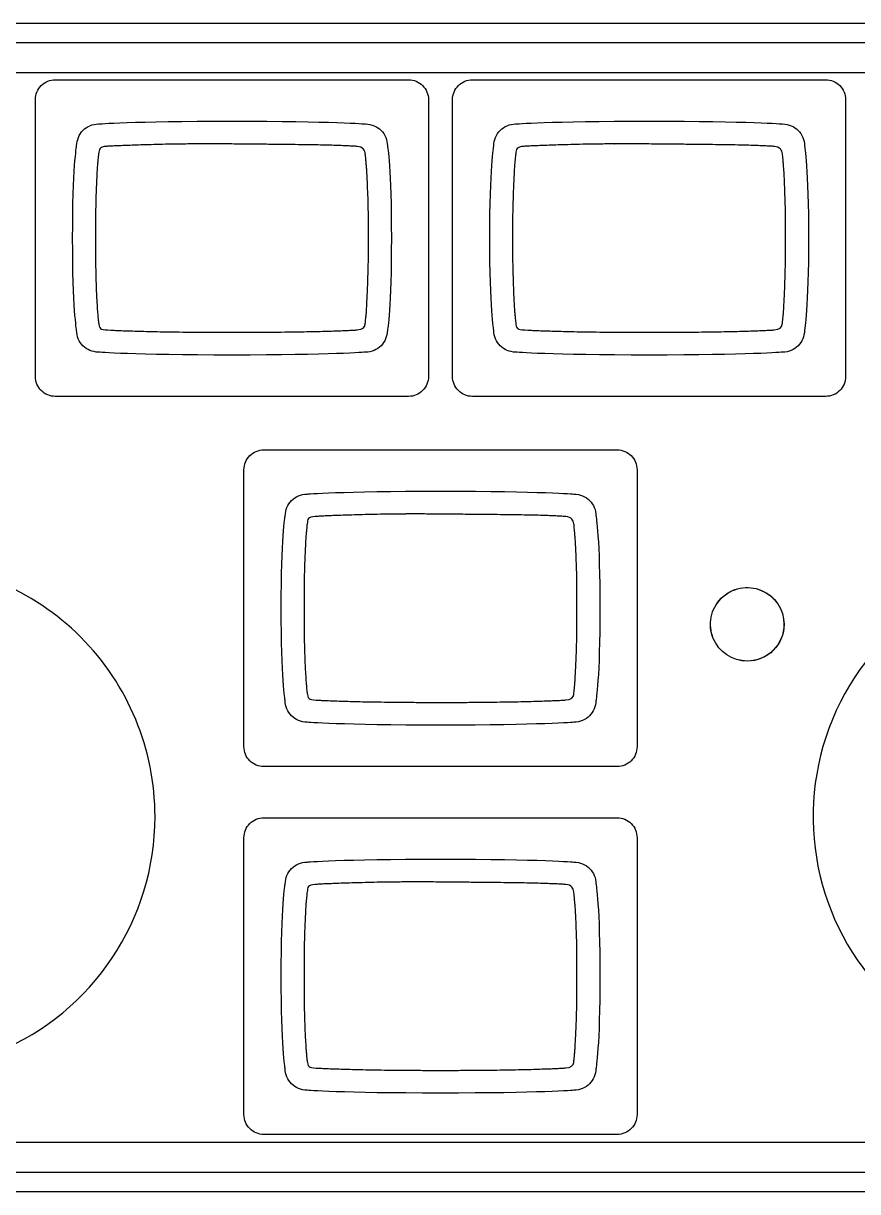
# Model space of a CAD drawing. Extents: x 6 to 420, y 6 to 141.
# Drawn here: x 92.5 to 188.8, y 6 to 141 of the extents above; entities that cross this region are included whole.
import ezdxf

# ---------------------------------------------------------------- set-up
doc = ezdxf.new("R2010")
doc.units = 0
for name, color, linetype in [('Button_labels_and_engraving_sheet_cutout', 7, 'CONTINUOUS'), ('Lower_panel_mounting_plate', 7, 'CONTINUOUS'), ('pcb', 7, 'CONTINUOUS'), ('Upper_panel_', 7, 'CONTINUOUS')]:
    doc.layers.add(name, color=color, linetype=linetype)

msp = doc.modelspace()

# ---------------------------------------------------------------- linework, layer by layer
at = {"layer": 'Button_labels_and_engraving_sheet_cutout', "color": 1}
for points in [[(112.54688, 127.024904), (112.563038, 127.021814)], [(160.735903, 127.024904), (160.752061, 127.021814)], [(101.048412, 124.784851), (101.048412, 124.779182)], [(132.042175, 125.218354), (132.042175, 125.224023)], [(132.121545, 124.233002), (132.121545, 124.227332)], [(149.237435, 124.784851), (149.237435, 124.779182)], [(180.231198, 125.218354), (180.231198, 125.224023)], [(180.310568, 124.233002), (180.310568, 124.227332)], [(132.16123, 123.590642), (132.16123, 123.596311)], [(180.350253, 123.590642), (180.350253, 123.596311)], [(100.861326, 121.114066), (100.861326, 121.108397)], [(149.050349, 121.114066), (149.050349, 121.108397)], [(100.895341, 110.207161), (100.895341, 110.201492)], [(149.084364, 110.207161), (149.084364, 110.201492)], [(132.127214, 108.033014), (132.127214, 108.038684)], [(132.16123, 108.669847), (132.16123, 108.675516)], [(180.316237, 108.033014), (180.316237, 108.038684)], [(180.350253, 108.669847), (180.350253, 108.675516)], [(101.088098, 107.034651), (101.088098, 107.028982)], [(132.093198, 107.490321), (132.093198, 107.49599)], [(149.27712, 107.034651), (149.27712, 107.028982)], [(180.282221, 107.490321), (180.282221, 107.49599)], [(136.641675, 84.257373), (136.657833, 84.254283)], [(156.13697, 82.450823), (156.13697, 82.456492)], [(125.143207, 82.01732), (125.143207, 82.011651)], [(156.21634, 81.465471), (156.21634, 81.459801)], [(156.256025, 80.823111), (156.256025, 80.82878)], [(124.956121, 78.346535), (124.956121, 78.340866)], [(124.990136, 67.43963), (124.990136, 67.433961)], [(156.222009, 65.265483), (156.222009, 65.271153)], [(156.256025, 65.902316), (156.256025, 65.907985)], [(125.182892, 64.26712), (125.182892, 64.261451)], [(156.187993, 64.72279), (156.187993, 64.728459)], [(136.641392, 41.738043), (136.657549, 41.734954)], [(125.142924, 39.497991), (125.142924, 39.492322)], [(156.136686, 39.931494), (156.136686, 39.937163)], [(156.216056, 38.946142), (156.216056, 38.940472)], [(156.255741, 38.303782), (156.255741, 38.309451)], [(124.955837, 35.827206), (124.955837, 35.821537)], [(124.989853, 24.920301), (124.989853, 24.914632)], [(156.255741, 23.382986), (156.255741, 23.388656)], [(125.182609, 21.747791), (125.182609, 21.742122)], [(156.18771, 22.203461), (156.18771, 22.20913)], [(156.221726, 22.746154), (156.221726, 22.751824)]]:
    msp.add_lwpolyline(points, dxfattribs=at)
for points in [[(130.578646, 105.503856)], [(178.767669, 105.503856)], [(154.673441, 62.736325)], [(154.673157, 20.216996)]]:
    msp.add_lwpolyline(points, close=True, dxfattribs=at)
for points in [[(106.622465, 126.915798), (106.232417, 126.904459), (105.869866, 126.893121), (105.531976, 126.882633)], [(107.868293, 126.948963), (107.427505, 126.937625), (107.009962, 126.926286), (106.622465, 126.915798)], [(109.263507, 126.982129), (108.772262, 126.973625), (108.310215, 126.959452), (107.868293, 126.948963)], [(110.824831, 127.004806), (110.273776, 126.999137), (109.754752, 126.990633), (109.263507, 126.982129)], [(112.563038, 127.021814), (111.956706, 127.018979), (111.37532, 127.010475), (110.824831, 127.004806)], [(114.456866, 127.024904), (113.787606, 127.026548), (113.152928, 127.027738), (112.54688, 127.024904)], [(116.555357, 127.013565), (115.825718, 127.022069), (115.12641, 127.022069), (114.456866, 127.024904)], [(118.659233, 126.990888), (117.988555, 126.996557), (117.286696, 127.005061), (116.555357, 127.013565)], [(120.574605, 126.97388), (119.966856, 126.979549), (119.329627, 126.985219), (118.659233, 126.990888)], [(122.313094, 126.956872), (121.763173, 126.962541), (121.18377, 126.968211), (120.574605, 126.97388)], [(123.885474, 126.939864), (123.391395, 126.945533), (122.863583, 126.951203), (122.313094, 126.956872)], [(125.280688, 126.917187), (124.836498, 126.922856), (124.376151, 126.934195), (123.885474, 126.939864)], [(126.526516, 126.900179), (126.141287, 126.908683), (125.723743, 126.911518), (125.280688, 126.917187)], [(154.811488, 126.915798), (154.42144, 126.904459), (154.058889, 126.893121), (153.720999, 126.882633)], [(156.057316, 126.948963), (155.616528, 126.937625), (155.198984, 126.926286), (154.811488, 126.915798)], [(157.45253, 126.982129), (156.961285, 126.973625), (156.499238, 126.959452), (156.057316, 126.948963)], [(159.013854, 127.004806), (158.462799, 126.999137), (157.943774, 126.990633), (157.45253, 126.982129)], [(160.752061, 127.021814), (160.145729, 127.018979), (159.564343, 127.010475), (159.013854, 127.004806)], [(162.645889, 127.024904), (161.976629, 127.026548), (161.341951, 127.027738), (160.735903, 127.024904)], [(164.744379, 127.013565), (164.014741, 127.022069), (163.315433, 127.022069), (162.645889, 127.024904)], [(166.848255, 126.990888), (166.177578, 126.996557), (165.475719, 127.005061), (164.744379, 127.013565)], [(168.763627, 126.97388), (168.155879, 126.979549), (167.51865, 126.985219), (166.848255, 126.990888)], [(170.502117, 126.956872), (169.952195, 126.962541), (169.372793, 126.968211), (168.763627, 126.97388)], [(172.074497, 126.939864), (171.580418, 126.945533), (171.052606, 126.951203), (170.502117, 126.956872)], [(173.469711, 126.917187), (173.025521, 126.922856), (172.565174, 126.934195), (172.074497, 126.939864)], [(174.715539, 126.900179), (174.33031, 126.908683), (173.912766, 126.911518), (173.469711, 126.917187)], [(101.122113, 125.582096), (101.122113, 125.487135), (101.093767, 125.370915), (101.088098, 125.227765)], [(101.156129, 125.864427), (101.156129, 125.798947), (101.127783, 125.6986), (101.122113, 125.582096)], [(102.104886, 126.736932), (101.207436, 126.681089), (101.241169, 126.438727), (101.156129, 125.864427)], [(102.542272, 126.759609), (102.372193, 126.751105), (102.225358, 126.745436), (102.104886, 126.736932)], [(103.095879, 126.787955), (102.891784, 126.779451), (102.707532, 126.768113), (102.542272, 126.759609)], [(103.771376, 126.816302), (103.521927, 126.804963), (103.298273, 126.799294), (103.095879, 126.787955)], [(104.585203, 126.849467), (104.29777, 126.840963), (104.024226, 126.82679), (103.771376, 126.816302)], [(105.531976, 126.882633), (105.193519, 126.871294), (104.880007, 126.859955), (104.585203, 126.849467)], [(127.611619, 126.877502), (127.274296, 126.886006), (126.915713, 126.891675), (126.526516, 126.900179)], [(128.558392, 126.849155), (128.266706, 126.860494), (127.949509, 126.868998), (127.611619, 126.877502)], [(129.36655, 126.81599), (129.114266, 126.827329), (128.846109, 126.838667), (128.558392, 126.849155)], [(130.042047, 126.787644), (129.837952, 126.796148), (129.616283, 126.804651), (129.36655, 126.81599)], [(130.595654, 126.759297), (130.428409, 126.767801), (130.245574, 126.776305), (130.042047, 126.787644)], [(131.038709, 126.73662), (130.919654, 126.742289), (130.766583, 126.750793), (130.595654, 126.759297)], [(131.974143, 125.882852), (131.920285, 126.293479), (131.704851, 126.671423), (131.038709, 126.73662)], [(132.00249, 125.594965), (132.00249, 125.712036), (131.974143, 125.811249), (131.974143, 125.882852)], [(132.042175, 125.224023), (132.042175, 125.342228), (132.013828, 125.461567), (132.00249, 125.594965)], [(149.311136, 125.582096), (149.311136, 125.487135), (149.28279, 125.370915), (149.27712, 125.227765)], [(149.345152, 125.864427), (149.345152, 125.798947), (149.316805, 125.6986), (149.311136, 125.582096)], [(150.293909, 126.736932), (149.396459, 126.681089), (149.430191, 126.438727), (149.345152, 125.864427)], [(150.731295, 126.759609), (150.561216, 126.751105), (150.414381, 126.745436), (150.293909, 126.736932)], [(151.284902, 126.787955), (151.080807, 126.779451), (150.896555, 126.768113), (150.731295, 126.759609)], [(151.960399, 126.816302), (151.71095, 126.804963), (151.487296, 126.799294), (151.284902, 126.787955)], [(152.774226, 126.849467), (152.486793, 126.840963), (152.213249, 126.82679), (151.960399, 126.816302)], [(153.720999, 126.882633), (153.382542, 126.871294), (153.06903, 126.859955), (152.774226, 126.849467)], [(175.800642, 126.877502), (175.463319, 126.886006), (175.104736, 126.891675), (174.715539, 126.900179)], [(176.747415, 126.849155), (176.455729, 126.860494), (176.138532, 126.868998), (175.800642, 126.877502)], [(177.555573, 126.81599), (177.303289, 126.827329), (177.035131, 126.838667), (176.747415, 126.849155)], [(178.23107, 126.787644), (178.026975, 126.796148), (177.805305, 126.804651), (177.555573, 126.81599)], [(178.784676, 126.759297), (178.617432, 126.767801), (178.434597, 126.776305), (178.23107, 126.787644)], [(179.227732, 126.73662), (179.108677, 126.742289), (178.955606, 126.750793), (178.784676, 126.759297)], [(180.163166, 125.882852), (180.109308, 126.293479), (179.893874, 126.671423), (179.227732, 126.73662)], [(180.191512, 125.594965), (180.191512, 125.712036), (180.163166, 125.811249), (180.163166, 125.882852)], [(180.231198, 125.224023), (180.231198, 125.342228), (180.202851, 125.461567), (180.191512, 125.594965)], [(101.003058, 124.242158), (101.003058, 124.056488), (100.974712, 123.843975), (100.969042, 123.610995)], [(101.048412, 124.779182), (101.020066, 124.612788), (101.017231, 124.432334), (101.003058, 124.242158)], [(101.088098, 125.227765), (101.088098, 125.087733), (101.059751, 124.942543), (101.048412, 124.784851)], [(132.08186, 124.764357), (132.053513, 124.933869), (132.053513, 125.0847), (132.042175, 125.218354)], [(132.121545, 124.227332), (132.093198, 124.428309), (132.093198, 124.605304), (132.08186, 124.764357)], [(132.16123, 123.596311), (132.16123, 123.827335), (132.132883, 124.044753), (132.121545, 124.233002)], [(149.192081, 124.242158), (149.192081, 124.056488), (149.163734, 123.843975), (149.158065, 123.610995)], [(149.237435, 124.779182), (149.209089, 124.612788), (149.206254, 124.432334), (149.192081, 124.242158)], [(149.27712, 125.227765), (149.27712, 125.087733), (149.248774, 124.942543), (149.237435, 124.784851)], [(180.270883, 124.764357), (180.242536, 124.933869), (180.242536, 125.0847), (180.231198, 125.218354)], [(180.310568, 124.227332), (180.282221, 124.428309), (180.282221, 124.605304), (180.270883, 124.764357)], [(180.350253, 123.596311), (180.350253, 123.827335), (180.321906, 124.044753), (180.310568, 124.233002)], [(100.929357, 122.891249), (100.929357, 122.630178), (100.901011, 122.351135), (100.895341, 122.055255)], [(100.969042, 123.610995), (100.969042, 123.388758), (100.940696, 123.154021), (100.929357, 122.891249)], [(132.200915, 122.865369), (132.200915, 123.119637), (132.172568, 123.359902), (132.16123, 123.590642)], [(132.234931, 122.029374), (132.234931, 122.329507), (132.206584, 122.609145), (132.200915, 122.865369)], [(149.11838, 122.891249), (149.11838, 122.630178), (149.090034, 122.351135), (149.084364, 122.055255)], [(149.158065, 123.610995), (149.158065, 123.388758), (149.129719, 123.154021), (149.11838, 122.891249)], [(180.389938, 122.865369), (180.389938, 123.119637), (180.361591, 123.359902), (180.350253, 123.590642)], [(180.423954, 122.029374), (180.423954, 122.329507), (180.395607, 122.609145), (180.389938, 122.865369)], [(100.895341, 122.055255), (100.895341, 121.757021), (100.866995, 121.44555), (100.861326, 121.114066)], [(132.268947, 121.08263), (132.268947, 121.411875), (132.2406, 121.731226), (132.234931, 122.029374)], [(149.084364, 122.055255), (149.084364, 121.757021), (149.056018, 121.44555), (149.050349, 121.114066)], [(180.457969, 121.08263), (180.457969, 121.411875), (180.429623, 121.731226), (180.423954, 122.029374)], [(100.861326, 121.108397), (100.861326, 120.778189), (100.832979, 120.425757), (100.832979, 120.050932)], [(132.297293, 120.030721), (132.297293, 120.40685), (132.297293, 120.75228), (132.268947, 121.08263)], [(149.050349, 121.108397), (149.050349, 120.778189), (149.022002, 120.425757), (149.022002, 120.050932)], [(180.486316, 120.030721), (180.486316, 120.40685), (180.486316, 120.75228), (180.457969, 121.08263)], [(100.832979, 120.050932), (100.832979, 119.677523), (100.804633, 119.284613), (100.804633, 118.871689)], [(100.804633, 118.871689), (100.804633, 118.459475), (100.804633, 118.023223), (100.804633, 117.565087)], [(132.325639, 118.857006), (132.325639, 119.267548), (132.325639, 119.658673), (132.297293, 120.030721)], [(132.325639, 117.555931), (132.325639, 118.010608), (132.325639, 118.447229), (132.325639, 118.857006)], [(149.022002, 120.050932), (149.022002, 119.677523), (148.993656, 119.284613), (148.993656, 118.871689)], [(148.993656, 118.871689), (148.993656, 118.459475), (148.993656, 118.023223), (148.993656, 117.565087)], [(180.514662, 118.857006), (180.514662, 119.267548), (180.514662, 119.658673), (180.486316, 120.030721)], [(180.514662, 117.555931), (180.514662, 118.010608), (180.514662, 118.447229), (180.514662, 118.857006)], [(100.804633, 117.565087), (100.804633, 117.107263), (100.804633, 116.63141), (100.804633, 116.131151)], [(132.325639, 116.133079), (132.325639, 116.629539), (132.323939, 117.103748), (132.325639, 117.555931)], [(148.993656, 117.565087), (148.993656, 117.107263), (148.993656, 116.63141), (148.993656, 116.131151)], [(180.514662, 116.133079), (180.514662, 116.629539), (180.512962, 117.103748), (180.514662, 117.555931)], [(100.804633, 116.131151), (100.804633, 115.629957), (100.806333, 115.152971), (100.804633, 114.697159)], [(132.325639, 114.710227), (132.325639, 115.164536), (132.325639, 115.637582), (132.325639, 116.133079)], [(148.993656, 116.131151), (148.993656, 115.629957), (148.995356, 115.152971), (148.993656, 114.697159)], [(180.514662, 114.710227), (180.514662, 115.164536), (180.514662, 115.637582), (180.514662, 116.133079)], [(100.804633, 114.697159), (100.804633, 114.239024), (100.804633, 113.797159), (100.804633, 113.385086)], [(132.297293, 112.235437), (132.297293, 112.607485), (132.325639, 112.99861), (132.325639, 113.409152)], [(132.325639, 113.409152), (132.325639, 113.818929), (132.325639, 114.25555), (132.325639, 114.710227)], [(148.993656, 114.697159), (148.993656, 114.239024), (148.993656, 113.797159), (148.993656, 113.385086)], [(180.486316, 112.235437), (180.486316, 112.607485), (180.514662, 112.99861), (180.514662, 113.409152)], [(180.514662, 113.409152), (180.514662, 113.818929), (180.514662, 114.25555), (180.514662, 114.710227)], [(100.804633, 113.385086), (100.804633, 112.974827), (100.832979, 112.585431), (100.832979, 112.205815)], [(100.832979, 112.205815), (100.832979, 111.831132), (100.861326, 111.484284), (100.861326, 111.153906)], [(132.268947, 111.177972), (132.268947, 111.511525), (132.297293, 111.865062), (132.297293, 112.235437)], [(148.993656, 113.385086), (148.993656, 112.974827), (149.022002, 112.585431), (149.022002, 112.205815)], [(149.022002, 112.205815), (149.022002, 111.831132), (149.050349, 111.484284), (149.050349, 111.153906)], [(180.457969, 111.177972), (180.457969, 111.511525), (180.486316, 111.865062), (180.486316, 112.235437)], [(100.861326, 111.153906), (100.861326, 110.816951), (100.889672, 110.499726), (100.895341, 110.207161)], [(132.234931, 110.236784), (132.234931, 110.536037), (132.263277, 110.848302), (132.268947, 111.177972)], [(149.050349, 111.153906), (149.050349, 110.816951), (149.078695, 110.499726), (149.084364, 110.207161)], [(180.423954, 110.236784), (180.423954, 110.536037), (180.4523, 110.848302), (180.457969, 111.177972)], [(100.895341, 110.201492), (100.895341, 109.901048), (100.923688, 109.624868), (100.929357, 109.371025)], [(100.929357, 109.371025), (100.929357, 109.11449), (100.957704, 108.868867), (100.969042, 108.640196)], [(132.16123, 108.675516), (132.16123, 108.90002), (132.189576, 109.138641), (132.200915, 109.400789)], [(132.200915, 109.400789), (132.200915, 109.663561), (132.229261, 109.942207), (132.234931, 110.236784)], [(149.084364, 110.201492), (149.084364, 109.901048), (149.112711, 109.624868), (149.11838, 109.371025)], [(149.11838, 109.371025), (149.11838, 109.11449), (149.146727, 108.868867), (149.158065, 108.640196)], [(180.350253, 108.675516), (180.350253, 108.90002), (180.378599, 109.138641), (180.389938, 109.400789)], [(180.389938, 109.400789), (180.389938, 109.663561), (180.418284, 109.942207), (180.423954, 110.236784)], [(100.969042, 108.640196), (100.997389, 108.409739), (100.997389, 108.198785), (101.003058, 108.014589)], [(101.003058, 108.014589), (101.003058, 107.825235), (101.031405, 107.650479), (101.048412, 107.483093)], [(132.093198, 107.49599), (132.093198, 107.652463), (132.121545, 107.83218), (132.127214, 108.033014)], [(132.127214, 108.038684), (132.127214, 108.227188), (132.155561, 108.437292), (132.16123, 108.669847)], [(149.158065, 108.640196), (149.186412, 108.409739), (149.186412, 108.198785), (149.192081, 108.014589)], [(149.192081, 108.014589), (149.192081, 107.825235), (149.220427, 107.650479), (149.237435, 107.483093)], [(180.282221, 107.49599), (180.282221, 107.652463), (180.310568, 107.83218), (180.316237, 108.033014)], [(180.316237, 108.038684), (180.316237, 108.227188), (180.344583, 108.437292), (180.350253, 108.669847)], [(101.048412, 107.483093), (101.076759, 107.314148), (101.076759, 107.162551), (101.088098, 107.034651)], [(101.088098, 107.028982), (101.088098, 106.89547), (101.116444, 106.771029), (101.122113, 106.663567)], [(101.122113, 106.663567), (101.122113, 106.565205), (101.15046, 106.47563), (101.156129, 106.386622)], [(131.985482, 106.377495), (131.985482, 106.450912), (132.013828, 106.552393), (132.013828, 106.676465)], [(132.013828, 106.676465), (132.013828, 106.796087), (132.042175, 106.913442), (132.053513, 107.04188)], [(132.053513, 107.04188), (132.053513, 107.185596), (132.08186, 107.333196), (132.093198, 107.490321)], [(149.237435, 107.483093), (149.265782, 107.314148), (149.265782, 107.162551), (149.27712, 107.034651)], [(149.27712, 107.028982), (149.27712, 106.89547), (149.305467, 106.771029), (149.311136, 106.663567)], [(149.311136, 106.663567), (149.311136, 106.565205), (149.339483, 106.47563), (149.345152, 106.386622)], [(180.174505, 106.377495), (180.174505, 106.450912), (180.202851, 106.552393), (180.202851, 106.676465)], [(180.202851, 106.676465), (180.202851, 106.796087), (180.231198, 106.913442), (180.242536, 107.04188)], [(180.242536, 107.04188), (180.242536, 107.185596), (180.270883, 107.333196), (180.282221, 107.490321)], [(101.156129, 106.386622), (101.156129, 106.301016), (101.184476, 106.231567), (101.184476, 106.187347)], [(101.184476, 106.187347), (101.27235, 105.52041), (101.486933, 105.56945), (102.558713, 105.503856)], [(102.558713, 105.503856), (102.728792, 105.495352), (102.921832, 105.486848), (103.129044, 105.47551)], [(103.129044, 105.47551), (103.335974, 105.467006), (103.562462, 105.458502), (103.815596, 105.447163)], [(103.815596, 105.447163), (104.062211, 105.438659), (104.337172, 105.430155), (104.63481, 105.418817)], [(104.63481, 105.418817), (104.934432, 105.410313), (105.250212, 105.396139), (105.587251, 105.385651)], [(105.587251, 105.385651), (105.926559, 105.374313), (106.292795, 105.368643), (106.68341, 105.357305)], [(106.68341, 105.357305), (107.073174, 105.348801), (107.484198, 105.337462), (107.923569, 105.328958)], [(107.923569, 105.328958), (108.361238, 105.320454), (108.830373, 105.314785), (109.324168, 105.306281)], [(109.324168, 105.306281), (109.817681, 105.297777), (110.329335, 105.289273), (110.874438, 105.283604)], [(122.26859, 105.283604), (122.813977, 105.289273), (123.330733, 105.297777), (123.824245, 105.306281)], [(123.824245, 105.306281), (124.318325, 105.314785), (124.787742, 105.320454), (125.224845, 105.328958)], [(125.224845, 105.328958), (125.663932, 105.337462), (126.075523, 105.345966), (126.465004, 105.357305)], [(126.465004, 105.357305), (126.855618, 105.365809), (127.222138, 105.374313), (127.561162, 105.385651)], [(127.561162, 105.385651), (127.898769, 105.39699), (128.214832, 105.408328), (128.513604, 105.418817)], [(128.513604, 105.418817), (128.810959, 105.430155), (129.085636, 105.435825), (129.332818, 105.447163)], [(129.332818, 105.447163), (129.585101, 105.458502), (129.813858, 105.464171), (130.01937, 105.47551)], [(130.01937, 105.47551), (130.226299, 105.484014), (130.409417, 105.495352), (130.578646, 105.503856)], [(130.578646, 105.503856), (130.740221, 105.51236), (130.887622, 105.523699), (131.027087, 105.532203)], [(131.027087, 105.532203), (131.678206, 105.573588), (131.91008, 105.803762), (131.957135, 106.178219)], [(131.957135, 106.178219), (131.957135, 106.243983), (131.985482, 106.307195), (131.985482, 106.377495)], [(149.345152, 106.386622), (149.345152, 106.301016), (149.373498, 106.231567), (149.373498, 106.187347)], [(149.373498, 106.187347), (149.461373, 105.52041), (149.675955, 105.56945), (150.747736, 105.503856)], [(150.747736, 105.503856), (150.917815, 105.495352), (151.110854, 105.486848), (151.318067, 105.47551)], [(151.318067, 105.47551), (151.524997, 105.467006), (151.751485, 105.458502), (152.004619, 105.447163)], [(152.004619, 105.447163), (152.251234, 105.438659), (152.526194, 105.430155), (152.823832, 105.418817)], [(152.823832, 105.418817), (153.123455, 105.410313), (153.439235, 105.396139), (153.776274, 105.385651)], [(153.776274, 105.385651), (154.115582, 105.374313), (154.481818, 105.368643), (154.872433, 105.357305)], [(154.872433, 105.357305), (155.262197, 105.348801), (155.673221, 105.337462), (156.112592, 105.328958)], [(156.112592, 105.328958), (156.550261, 105.320454), (157.019396, 105.314785), (157.513191, 105.306281)], [(157.513191, 105.306281), (158.006704, 105.297777), (158.518358, 105.289273), (159.063461, 105.283604)], [(170.457613, 105.283604), (171.003, 105.289273), (171.519756, 105.297777), (172.013268, 105.306281)], [(172.013268, 105.306281), (172.507348, 105.314785), (172.976765, 105.320454), (173.413868, 105.328958)], [(173.413868, 105.328958), (173.852955, 105.337462), (174.264546, 105.345966), (174.654027, 105.357305)], [(174.654027, 105.357305), (175.044641, 105.365809), (175.411161, 105.374313), (175.750185, 105.385651)], [(175.750185, 105.385651), (176.087792, 105.39699), (176.403855, 105.408328), (176.702627, 105.418817)], [(176.702627, 105.418817), (176.999982, 105.430155), (177.274659, 105.435825), (177.521841, 105.447163)], [(177.521841, 105.447163), (177.774124, 105.458502), (178.00288, 105.464171), (178.208392, 105.47551)], [(178.208392, 105.47551), (178.415322, 105.484014), (178.59844, 105.495352), (178.767669, 105.503856)], [(178.767669, 105.503856), (178.929243, 105.51236), (179.076645, 105.523699), (179.21611, 105.532203)], [(179.21611, 105.532203), (179.867229, 105.573588), (180.099103, 105.803762), (180.146158, 106.178219)], [(180.146158, 106.178219), (180.146158, 106.243983), (180.174505, 106.307195), (180.174505, 106.377495)], [(110.874438, 105.283604), (111.421241, 105.277935), (111.998943, 105.272265), (112.601872, 105.266596)], [(112.601872, 105.266596), (113.205653, 105.263761), (113.834378, 105.258092), (114.495418, 105.255257)], [(114.495418, 105.255257), (115.154757, 105.252933), (115.847261, 105.255257), (116.571514, 105.255257)], [(116.571514, 105.255257), (117.295767, 105.255257), (117.988271, 105.252876), (118.647611, 105.255257)], [(118.647611, 105.255257), (119.308651, 105.257582), (119.937659, 105.260927), (120.541156, 105.266596)], [(120.541156, 105.266596), (121.143518, 105.272265), (121.721503, 105.277935), (122.26859, 105.283604)], [(159.063461, 105.283604), (159.610264, 105.277935), (160.187966, 105.272265), (160.790895, 105.266596)], [(160.790895, 105.266596), (161.394675, 105.263761), (162.0234, 105.258092), (162.68444, 105.255257)], [(162.68444, 105.255257), (163.34378, 105.252933), (164.036284, 105.255257), (164.760537, 105.255257)], [(164.760537, 105.255257), (165.48479, 105.255257), (166.177294, 105.252876), (166.836633, 105.255257)], [(166.836633, 105.255257), (167.497673, 105.257582), (168.126682, 105.260927), (168.730179, 105.266596)], [(168.730179, 105.266596), (169.332541, 105.272265), (169.910526, 105.277935), (170.457613, 105.283604)], [(126.199681, 83.969401), (125.302231, 83.913558), (125.335963, 83.671196), (125.250924, 83.096896)], [(126.637067, 83.992078), (126.466988, 83.983574), (126.320153, 83.977905), (126.199681, 83.969401)], [(127.190674, 84.020424), (126.986579, 84.01192), (126.802327, 84.000582), (126.637067, 83.992078)], [(127.866171, 84.048771), (127.616722, 84.037432), (127.393068, 84.031763), (127.190674, 84.020424)], [(128.679998, 84.081936), (128.392565, 84.073432), (128.119021, 84.059259), (127.866171, 84.048771)], [(129.626771, 84.115102), (129.288314, 84.103763), (128.974802, 84.092424), (128.679998, 84.081936)], [(130.71726, 84.148267), (130.327212, 84.136928), (129.964661, 84.12559), (129.626771, 84.115102)], [(131.963088, 84.181432), (131.5223, 84.170094), (131.104756, 84.158755), (130.71726, 84.148267)], [(133.358302, 84.214598), (132.867057, 84.206094), (132.40501, 84.191921), (131.963088, 84.181432)], [(134.919626, 84.237275), (134.368571, 84.231606), (133.849546, 84.223102), (133.358302, 84.214598)], [(136.657833, 84.254283), (136.051501, 84.251448), (135.470115, 84.242944), (134.919626, 84.237275)], [(138.551661, 84.257373), (137.882401, 84.259017), (137.247723, 84.260207), (136.641675, 84.257373)], [(140.650151, 84.246034), (139.920513, 84.254538), (139.221205, 84.254538), (138.551661, 84.257373)], [(142.754027, 84.223357), (142.08335, 84.229026), (141.381491, 84.23753), (140.650151, 84.246034)], [(144.669399, 84.206349), (144.061651, 84.212018), (143.424422, 84.217688), (142.754027, 84.223357)], [(146.407889, 84.189341), (145.857967, 84.19501), (145.278565, 84.20068), (144.669399, 84.206349)], [(147.980269, 84.172333), (147.48619, 84.178002), (146.958378, 84.183672), (146.407889, 84.189341)], [(149.375483, 84.149656), (148.931293, 84.155325), (148.470946, 84.166664), (147.980269, 84.172333)], [(150.621311, 84.132648), (150.236082, 84.141152), (149.818538, 84.143987), (149.375483, 84.149656)], [(151.706414, 84.109971), (151.369091, 84.118475), (151.010508, 84.124144), (150.621311, 84.132648)], [(152.653187, 84.081624), (152.361501, 84.092963), (152.044304, 84.101467), (151.706414, 84.109971)], [(153.461345, 84.048459), (153.209061, 84.059798), (152.940903, 84.071136), (152.653187, 84.081624)], [(154.136842, 84.020113), (153.932747, 84.028617), (153.711077, 84.03712), (153.461345, 84.048459)], [(154.690448, 83.991766), (154.523204, 84.00027), (154.340369, 84.008774), (154.136842, 84.020113)], [(155.133504, 83.969089), (155.014449, 83.974758), (154.861378, 83.983262), (154.690448, 83.991766)], [(156.068938, 83.115321), (156.01508, 83.525948), (155.799646, 83.903892), (155.133504, 83.969089)], [(125.182892, 82.460234), (125.182892, 82.320202), (125.154546, 82.175012), (125.143207, 82.01732)], [(125.216908, 82.814565), (125.216908, 82.719604), (125.188562, 82.603384), (125.182892, 82.460234)], [(125.250924, 83.096896), (125.250924, 83.031416), (125.222578, 82.931069), (125.216908, 82.814565)], [(156.097284, 82.827434), (156.097284, 82.944505), (156.068938, 83.043718), (156.068938, 83.115321)], [(156.13697, 82.456492), (156.13697, 82.574697), (156.108623, 82.694036), (156.097284, 82.827434)], [(156.176655, 81.996826), (156.148308, 82.166338), (156.148308, 82.317169), (156.13697, 82.450823)], [(125.097853, 81.474627), (125.097853, 81.288957), (125.069506, 81.076444), (125.063837, 80.843464)], [(125.143207, 82.011651), (125.114861, 81.845257), (125.112026, 81.664803), (125.097853, 81.474627)], [(156.21634, 81.459801), (156.187993, 81.660778), (156.187993, 81.837773), (156.176655, 81.996826)], [(156.256025, 80.82878), (156.256025, 81.059804), (156.227678, 81.277222), (156.21634, 81.465471)], [(125.024152, 80.123718), (125.024152, 79.862647), (124.995806, 79.583604), (124.990136, 79.287724)], [(125.063837, 80.843464), (125.063837, 80.621227), (125.035491, 80.38649), (125.024152, 80.123718)], [(156.29571, 80.097838), (156.29571, 80.352106), (156.267363, 80.592371), (156.256025, 80.823111)], [(156.329726, 79.261843), (156.329726, 79.561976), (156.301379, 79.841614), (156.29571, 80.097838)], [(124.956121, 78.340866), (124.956121, 78.010658), (124.927774, 77.658226), (124.927774, 77.283401)], [(124.990136, 79.287724), (124.990136, 78.98949), (124.96179, 78.678019), (124.956121, 78.346535)], [(156.363741, 78.315099), (156.363741, 78.644344), (156.335395, 78.963695), (156.329726, 79.261843)], [(156.392088, 77.26319), (156.392088, 77.639319), (156.392088, 77.984749), (156.363741, 78.315099)], [(124.927774, 77.283401), (124.927774, 76.909992), (124.899428, 76.517082), (124.899428, 76.104158)], [(156.420434, 76.089475), (156.420434, 76.500017), (156.420434, 76.891142), (156.392088, 77.26319)], [(124.899428, 76.104158), (124.899428, 75.691944), (124.899428, 75.255692), (124.899428, 74.797556)], [(156.420434, 74.7884), (156.420434, 75.243077), (156.420434, 75.679698), (156.420434, 76.089475)], [(124.899428, 74.797556), (124.899428, 74.339732), (124.899428, 73.863879), (124.899428, 73.36362)], [(156.420434, 73.365548), (156.420434, 73.862008), (156.418734, 74.336217), (156.420434, 74.7884)], [(124.899428, 73.36362), (124.899428, 72.862426), (124.901128, 72.38544), (124.899428, 71.929628)], [(156.420434, 71.942696), (156.420434, 72.397005), (156.420434, 72.870051), (156.420434, 73.365548)], [(124.899428, 71.929628), (124.899428, 71.471493), (124.899428, 71.029628), (124.899428, 70.617555)], [(156.420434, 70.641621), (156.420434, 71.051398), (156.420434, 71.488019), (156.420434, 71.942696)], [(124.899428, 70.617555), (124.899428, 70.207296), (124.927774, 69.8179), (124.927774, 69.438284)], [(156.392088, 69.467906), (156.392088, 69.839954), (156.420434, 70.231079), (156.420434, 70.641621)], [(124.927774, 69.438284), (124.927774, 69.0636), (124.956121, 68.716753), (124.956121, 68.386375)], [(156.363741, 68.410441), (156.363741, 68.743994), (156.392088, 69.097531), (156.392088, 69.467906)], [(124.956121, 68.386375), (124.956121, 68.04942), (124.984467, 67.732194), (124.990136, 67.43963)], [(156.329726, 67.469252), (156.329726, 67.768506), (156.358072, 68.080771), (156.363741, 68.410441)], [(124.990136, 67.433961), (124.990136, 67.133517), (125.018483, 66.857337), (125.024152, 66.603494)], [(125.024152, 66.603494), (125.024152, 66.346958), (125.052499, 66.101336), (125.063837, 65.872665)], [(156.256025, 65.907985), (156.256025, 66.132489), (156.284371, 66.37111), (156.29571, 66.633258)], [(156.29571, 66.633258), (156.29571, 66.89603), (156.324056, 67.174676), (156.329726, 67.469252)], [(125.063837, 65.872665), (125.092184, 65.642208), (125.092184, 65.431254), (125.097853, 65.247058)], [(125.097853, 65.247058), (125.097853, 65.057704), (125.126199, 64.882948), (125.143207, 64.715562)], [(156.187993, 64.728459), (156.187993, 64.884932), (156.21634, 65.064649), (156.222009, 65.265483)], [(156.222009, 65.271153), (156.222009, 65.459657), (156.250355, 65.669761), (156.256025, 65.902316)], [(125.143207, 64.715562), (125.171554, 64.546617), (125.171554, 64.39502), (125.182892, 64.26712)], [(125.182892, 64.261451), (125.182892, 64.127939), (125.211239, 64.003498), (125.216908, 63.896036)], [(125.216908, 63.896036), (125.216908, 63.797674), (125.245255, 63.708099), (125.250924, 63.619091)], [(125.250924, 63.619091), (125.250924, 63.533485), (125.27927, 63.464036), (125.27927, 63.419816)], [(156.05193, 63.410688), (156.05193, 63.476452), (156.080277, 63.539664), (156.080277, 63.609964)], [(156.080277, 63.609964), (156.080277, 63.683381), (156.108623, 63.784862), (156.108623, 63.908934)], [(156.108623, 63.908934), (156.108623, 64.028556), (156.13697, 64.145911), (156.148308, 64.274349)], [(156.148308, 64.274349), (156.148308, 64.418065), (156.176655, 64.565665), (156.187993, 64.72279)], [(125.27927, 63.419816), (125.367145, 62.752879), (125.581727, 62.801919), (126.653508, 62.736325)], [(126.653508, 62.736325), (126.823587, 62.727821), (127.016626, 62.719317), (127.223839, 62.707979)], [(127.223839, 62.707979), (127.430769, 62.699475), (127.657257, 62.690971), (127.910391, 62.679632)], [(127.910391, 62.679632), (128.157006, 62.671128), (128.431966, 62.662624), (128.729605, 62.651286)], [(128.729605, 62.651286), (129.029227, 62.642782), (129.345007, 62.628608), (129.682046, 62.61812)], [(129.682046, 62.61812), (130.021354, 62.606782), (130.38759, 62.601112), (130.778205, 62.589774)], [(130.778205, 62.589774), (131.167969, 62.58127), (131.578993, 62.569931), (132.018364, 62.561427)], [(132.018364, 62.561427), (132.456033, 62.552923), (132.925168, 62.547254), (133.418963, 62.53875)], [(133.418963, 62.53875), (133.912476, 62.530246), (134.42413, 62.521742), (134.969233, 62.516073)], [(134.969233, 62.516073), (135.516036, 62.510404), (136.093738, 62.504734), (136.696667, 62.499065)], [(136.696667, 62.499065), (137.300447, 62.49623), (137.929172, 62.490561), (138.590212, 62.487726)], [(138.590212, 62.487726), (139.249552, 62.485402), (139.942056, 62.487726), (140.666309, 62.487726)], [(140.666309, 62.487726), (141.390562, 62.487726), (142.083066, 62.485345), (142.742405, 62.487726)], [(142.742405, 62.487726), (143.403445, 62.490051), (144.032454, 62.493396), (144.635951, 62.499065)], [(144.635951, 62.499065), (145.238313, 62.504734), (145.816298, 62.510404), (146.363385, 62.516073)], [(146.363385, 62.516073), (146.908772, 62.521742), (147.425528, 62.530246), (147.91904, 62.53875)], [(147.91904, 62.53875), (148.41312, 62.547254), (148.882537, 62.552923), (149.31964, 62.561427)], [(149.31964, 62.561427), (149.758727, 62.569931), (150.170318, 62.578435), (150.559799, 62.589774)], [(150.559799, 62.589774), (150.950413, 62.598278), (151.316933, 62.606782), (151.655957, 62.61812)], [(151.655957, 62.61812), (151.993564, 62.629459), (152.309627, 62.640797), (152.608399, 62.651286)], [(152.608399, 62.651286), (152.905754, 62.662624), (153.180431, 62.668294), (153.427613, 62.679632)], [(153.427613, 62.679632), (153.679896, 62.690971), (153.908652, 62.69664), (154.114164, 62.707979)], [(154.114164, 62.707979), (154.321094, 62.716483), (154.504212, 62.727821), (154.673441, 62.736325)], [(154.673441, 62.736325), (154.835016, 62.744829), (154.982417, 62.756168), (155.121882, 62.764672)], [(155.121882, 62.764672), (155.773001, 62.806057), (156.004875, 63.036231), (156.05193, 63.410688)], [(125.250641, 40.577567), (125.250641, 40.512086), (125.222294, 40.41174), (125.216625, 40.295236)], [(126.199397, 41.450071), (125.301948, 41.394229), (125.33568, 41.151866), (125.250641, 40.577567)], [(126.636784, 41.472749), (126.466705, 41.464245), (126.31987, 41.458575), (126.199397, 41.450071)], [(127.19039, 41.501095), (126.986296, 41.492591), (126.802044, 41.481253), (126.636784, 41.472749)], [(127.865887, 41.529442), (127.616438, 41.518103), (127.392784, 41.512434), (127.19039, 41.501095)], [(128.679715, 41.562607), (128.392281, 41.554103), (128.118738, 41.53993), (127.865887, 41.529442)], [(129.626487, 41.595772), (129.28803, 41.584434), (128.974518, 41.573095), (128.679715, 41.562607)], [(130.716977, 41.628938), (130.326929, 41.617599), (129.964377, 41.606261), (129.626487, 41.595772)], [(131.962804, 41.662103), (131.522017, 41.650765), (131.104473, 41.639426), (130.716977, 41.628938)], [(133.358018, 41.695269), (132.866774, 41.686765), (132.404726, 41.672591), (131.962804, 41.662103)], [(134.919343, 41.717946), (134.368287, 41.712276), (133.849263, 41.703773), (133.358018, 41.695269)], [(136.657549, 41.734954), (136.051218, 41.732119), (135.469831, 41.723615), (134.919343, 41.717946)], [(138.551378, 41.738043), (137.882117, 41.739688), (137.24744, 41.740878), (136.641392, 41.738043)], [(140.649868, 41.726705), (139.920229, 41.735209), (139.220922, 41.735209), (138.551378, 41.738043)], [(142.753744, 41.704028), (142.083066, 41.709697), (141.381207, 41.718201), (140.649868, 41.726705)], [(144.669116, 41.68702), (144.061367, 41.692689), (143.424138, 41.698358), (142.753744, 41.704028)], [(146.407606, 41.670012), (145.857684, 41.675681), (145.278282, 41.68135), (144.669116, 41.68702)], [(147.979985, 41.653004), (147.485906, 41.658673), (146.958095, 41.664343), (146.407606, 41.670012)], [(149.375199, 41.630327), (148.93101, 41.635996), (148.470663, 41.647335), (147.979985, 41.653004)], [(150.621027, 41.613319), (150.235798, 41.621823), (149.818255, 41.624657), (149.375199, 41.630327)], [(151.706131, 41.590642), (151.368807, 41.599146), (151.010224, 41.604815), (150.621027, 41.613319)], [(152.652903, 41.562295), (152.361218, 41.573634), (152.044021, 41.582138), (151.706131, 41.590642)], [(153.461061, 41.52913), (153.208778, 41.540468), (152.94062, 41.551807), (152.652903, 41.562295)], [(154.136558, 41.500783), (153.932463, 41.509287), (153.710794, 41.517791), (153.461061, 41.52913)], [(154.690165, 41.472437), (154.522921, 41.480941), (154.340086, 41.489445), (154.136558, 41.500783)], [(155.133221, 41.44976), (155.014165, 41.455429), (154.861094, 41.463933), (154.690165, 41.472437)], [(156.068655, 40.595992), (156.014796, 41.006619), (155.799363, 41.384563), (155.133221, 41.44976)], [(156.097001, 40.308105), (156.097001, 40.425176), (156.068655, 40.524389), (156.068655, 40.595992)], [(125.142924, 39.492322), (125.114577, 39.325928), (125.111743, 39.145474), (125.09757, 38.955297)], [(125.182609, 39.940905), (125.182609, 39.800873), (125.154262, 39.655682), (125.142924, 39.497991)], [(125.216625, 40.295236), (125.216625, 40.200275), (125.188278, 40.084054), (125.182609, 39.940905)], [(156.136686, 39.937163), (156.136686, 40.055368), (156.10834, 40.174706), (156.097001, 40.308105)], [(156.176371, 39.477496), (156.148025, 39.647008), (156.148025, 39.79784), (156.136686, 39.931494)], [(156.216056, 38.940472), (156.18771, 39.141449), (156.18771, 39.318444), (156.176371, 39.477496)], [(125.063554, 38.324135), (125.063554, 38.101898), (125.035207, 37.867161), (125.023869, 37.604389)], [(125.09757, 38.955297), (125.09757, 38.769628), (125.069223, 38.557114), (125.063554, 38.324135)], [(156.255741, 38.309451), (156.255741, 38.540475), (156.227395, 38.757893), (156.216056, 38.946142)], [(156.295426, 37.578509), (156.295426, 37.832777), (156.26708, 38.073041), (156.255741, 38.303782)], [(124.989853, 36.768395), (124.989853, 36.470161), (124.961506, 36.15869), (124.955837, 35.827206)], [(125.023869, 37.604389), (125.023869, 37.343318), (124.995522, 37.064275), (124.989853, 36.768395)], [(156.329442, 36.742514), (156.329442, 37.042647), (156.301096, 37.322285), (156.295426, 37.578509)], [(156.363458, 35.79577), (156.363458, 36.125014), (156.335111, 36.444366), (156.329442, 36.742514)], [(124.955837, 35.821537), (124.955837, 35.491329), (124.927491, 35.138897), (124.927491, 34.764071)], [(156.391804, 34.74386), (156.391804, 35.11999), (156.391804, 35.46542), (156.363458, 35.79577)], [(124.927491, 34.764071), (124.927491, 34.390663), (124.899144, 33.997752), (124.899144, 33.584829)], [(156.420151, 33.570146), (156.420151, 33.980688), (156.420151, 34.371813), (156.391804, 34.74386)], [(124.899144, 33.584829), (124.899144, 33.172615), (124.899144, 32.736362), (124.899144, 32.278226)], [(156.420151, 32.269071), (156.420151, 32.723748), (156.420151, 33.160369), (156.420151, 33.570146)], [(124.899144, 32.278226), (124.899144, 31.820402), (124.899144, 31.34455), (124.899144, 30.844291)], [(156.420151, 30.846219), (156.420151, 31.342679), (156.41845, 31.816887), (156.420151, 32.269071)], [(124.899144, 30.844291), (124.899144, 30.343097), (124.900845, 29.866111), (124.899144, 29.410299)], [(156.420151, 29.423367), (156.420151, 29.877676), (156.420151, 30.350722), (156.420151, 30.846219)], [(124.899144, 29.410299), (124.899144, 28.952163), (124.899144, 28.510298), (124.899144, 28.098226)], [(156.420151, 28.122292), (156.420151, 28.532068), (156.420151, 28.968689), (156.420151, 29.423367)], [(124.899144, 28.098226), (124.899144, 27.687967), (124.927491, 27.298571), (124.927491, 26.918955)], [(156.391804, 26.948577), (156.391804, 27.320625), (156.420151, 27.71175), (156.420151, 28.122292)], [(124.927491, 26.918955), (124.927491, 26.544271), (124.955837, 26.197424), (124.955837, 25.867045)], [(124.955837, 25.867045), (124.955837, 25.530091), (124.984184, 25.212865), (124.989853, 24.920301)], [(156.329442, 24.949923), (156.329442, 25.249177), (156.357789, 25.561442), (156.363458, 25.891112)], [(156.363458, 25.891112), (156.363458, 26.224665), (156.391804, 26.578202), (156.391804, 26.948577)], [(124.989853, 24.914632), (124.989853, 24.614188), (125.018199, 24.338008), (125.023869, 24.084165)], [(156.295426, 24.113929), (156.295426, 24.376701), (156.323773, 24.655347), (156.329442, 24.949923)], [(125.023869, 24.084165), (125.023869, 23.827629), (125.052215, 23.582007), (125.063554, 23.353336)], [(125.063554, 23.353336), (125.0919, 23.122879), (125.0919, 22.911924), (125.09757, 22.727729)], [(156.221726, 22.751824), (156.221726, 22.940328), (156.250072, 23.150432), (156.255741, 23.382986)], [(156.255741, 23.388656), (156.255741, 23.61316), (156.284088, 23.85178), (156.295426, 24.113929)], [(125.09757, 22.727729), (125.09757, 22.538375), (125.125916, 22.363618), (125.142924, 22.196232)], [(125.142924, 22.196232), (125.17127, 22.027287), (125.17127, 21.87569), (125.182609, 21.747791)], [(125.182609, 21.742122), (125.182609, 21.60861), (125.210955, 21.484169), (125.216625, 21.376707)], [(156.10834, 21.389605), (156.10834, 21.509227), (156.136686, 21.626581), (156.148025, 21.755019)], [(156.148025, 21.755019), (156.148025, 21.898736), (156.176371, 22.046336), (156.18771, 22.203461)], [(156.18771, 22.20913), (156.18771, 22.365603), (156.216056, 22.545319), (156.221726, 22.746154)], [(125.216625, 21.376707), (125.216625, 21.278345), (125.244971, 21.18877), (125.250641, 21.099762)], [(125.250641, 21.099762), (125.250641, 21.014156), (125.278987, 20.944707), (125.278987, 20.900486)], [(125.278987, 20.900486), (125.366861, 20.23355), (125.581444, 20.28259), (126.653225, 20.216996)], [(155.121598, 20.245342), (155.772717, 20.286728), (156.004591, 20.516902), (156.051647, 20.891359)], [(156.051647, 20.891359), (156.051647, 20.957123), (156.079993, 21.020335), (156.079993, 21.090635)], [(156.079993, 21.090635), (156.079993, 21.164052), (156.10834, 21.265532), (156.10834, 21.389605)], [(126.653225, 20.216996), (126.823303, 20.208492), (127.016343, 20.199988), (127.223556, 20.188649)], [(127.223556, 20.188649), (127.430485, 20.180145), (127.656974, 20.171642), (127.910108, 20.160303)], [(127.910108, 20.160303), (128.156722, 20.151799), (128.431683, 20.143295), (128.729321, 20.131956)], [(128.729321, 20.131956), (129.028943, 20.123452), (129.344723, 20.109279), (129.681763, 20.098791)], [(129.681763, 20.098791), (130.02107, 20.087452), (130.387307, 20.081783), (130.777921, 20.070445)], [(130.777921, 20.070445), (131.167686, 20.061941), (131.57871, 20.050602), (132.01808, 20.042098)], [(132.01808, 20.042098), (132.45575, 20.033594), (132.924884, 20.027925), (133.41868, 20.019421)], [(133.41868, 20.019421), (133.912192, 20.010917), (134.423846, 20.002413), (134.968949, 19.996744)], [(134.968949, 19.996744), (135.515753, 19.991074), (136.093454, 19.985405), (136.696384, 19.979736)], [(136.696384, 19.979736), (137.300164, 19.976901), (137.928889, 19.971232), (138.589929, 19.968397)], [(138.589929, 19.968397), (139.249268, 19.966073), (139.941773, 19.968397), (140.666025, 19.968397)], [(140.666025, 19.968397), (141.390278, 19.968397), (142.082783, 19.966016), (142.742122, 19.968397)], [(142.742122, 19.968397), (143.403162, 19.970722), (144.03217, 19.974067), (144.635667, 19.979736)], [(144.635667, 19.979736), (145.23803, 19.985405), (145.816015, 19.991074), (146.363102, 19.996744)], [(146.363102, 19.996744), (146.908488, 20.002413), (147.425245, 20.010917), (147.918757, 20.019421)], [(147.918757, 20.019421), (148.412836, 20.027925), (148.882254, 20.033594), (149.319357, 20.042098)], [(149.319357, 20.042098), (149.758444, 20.050602), (150.170035, 20.059106), (150.559515, 20.070445)], [(150.559515, 20.070445), (150.95013, 20.078949), (151.31665, 20.087452), (151.655674, 20.098791)], [(151.655674, 20.098791), (151.99328, 20.11013), (152.309344, 20.121468), (152.608116, 20.131956)], [(152.608116, 20.131956), (152.90547, 20.143295), (153.180148, 20.148964), (153.427329, 20.160303)], [(153.427329, 20.160303), (153.679613, 20.171642), (153.908369, 20.177311), (154.113881, 20.188649)], [(154.113881, 20.188649), (154.32081, 20.197153), (154.503929, 20.208492), (154.673157, 20.216996)], [(154.673157, 20.216996), (154.834732, 20.2255), (154.982134, 20.236838), (155.121598, 20.245342)]]:
    msp.add_open_spline(points, degree=3, dxfattribs=at)
at = {"layer": 'Lower_panel_mounting_plate', "color": 1}
for points in [[(5.944258, 140.9519), (5.944258, 127.451887), (5.944258, 100.451861), (5.94284, 100.451861), (5.94284, 73.451835), (5.94284, 46.451809), (5.944258, 46.451809), (5.944258, 32.951796), (5.944258, 5.951628), (419.944657, 5.951628), (419.944657, 32.951796), (419.944657, 46.451809), (419.944657, 46.451809), (419.944657, 73.451835), (419.944657, 100.451861), (419.944657, 100.451861), (419.944657, 127.451887), (419.944657, 140.9519)], [(96.160074, 134.436971)], [(144.349097, 134.436971)], [(120.254586, 91.669836)], [(176.092894, 67.259527)], [(120.254586, 49.15011)]]:
    msp.add_lwpolyline(points, close=True, dxfattribs=at)
for points in [[(96.160074, 134.436971), (136.971522, 134.436971)], [(144.349097, 134.436971), (185.160544, 134.436971)], [(93.863146, 100.139365), (93.863146, 132.140042)], [(139.26845, 132.140042), (139.26845, 100.139365)], [(142.052169, 100.139365), (142.052169, 132.140042)], [(187.457473, 132.140042), (187.457473, 100.139365)], [(136.971522, 97.842436), (96.160074, 97.842436)], [(185.160544, 97.842436), (144.349097, 97.842436)], [(120.254586, 91.669836), (161.066033, 91.669836)], [(117.957657, 57.372231), (117.957657, 89.372908)], [(163.362962, 89.372908), (163.362962, 57.372231)], [(161.066033, 55.075302), (120.254586, 55.075302)], [(120.254586, 49.15011), (161.066033, 49.15011)], [(117.957657, 14.852505), (117.957657, 46.853182)], [(163.362962, 46.853182), (163.362962, 14.852505)], [(161.066033, 12.555576), (120.254586, 12.555576)]]:
    msp.add_lwpolyline(points, dxfattribs=at)
for points in [[(93.863146, 132.140042), (93.863146, 132.749225), (94.105143, 133.333458), (94.535901, 133.764216)], [(94.535901, 133.764216), (94.966658, 134.194973), (95.550891, 134.436971), (96.160074, 134.436971)], [(136.971522, 134.436971), (137.580705, 134.436971), (138.164938, 134.194973), (138.595695, 133.764216)], [(138.595695, 133.764216), (139.026453, 133.333458), (139.26845, 132.749225), (139.26845, 132.140042)], [(142.052169, 132.140042), (142.052169, 132.749225), (142.294166, 133.333458), (142.724923, 133.764216)], [(142.724923, 133.764216), (143.155681, 134.194973), (143.739914, 134.436971), (144.349097, 134.436971)], [(185.160544, 134.436971), (185.769728, 134.436971), (186.353961, 134.194973), (186.784718, 133.764216)], [(186.784718, 133.764216), (187.215476, 133.333458), (187.457473, 132.749225), (187.457473, 132.140042)], [(94.535901, 98.515191), (94.105143, 98.945949), (93.863146, 99.530182), (93.863146, 100.139365)], [(139.26845, 100.139365), (139.26845, 99.530182), (139.026453, 98.945949), (138.595695, 98.515191)], [(142.724923, 98.515191), (142.294166, 98.945949), (142.052169, 99.530182), (142.052169, 100.139365)], [(187.457473, 100.139365), (187.457473, 99.530182), (187.215476, 98.945949), (186.784718, 98.515191)], [(96.160074, 97.842436), (95.550891, 97.842436), (94.966658, 98.084434), (94.535901, 98.515191)], [(138.595695, 98.515191), (138.164938, 98.084434), (137.580705, 97.842436), (136.971522, 97.842436)], [(144.349097, 97.842436), (143.739914, 97.842436), (143.155681, 98.084434), (142.724923, 98.515191)], [(186.784718, 98.515191), (186.353961, 98.084434), (185.769728, 97.842436), (185.160544, 97.842436)], [(117.957657, 89.372908), (117.957657, 89.982091), (118.199654, 90.566324), (118.630412, 90.997082)], [(118.630412, 90.997082), (119.06117, 91.427839), (119.645402, 91.669836), (120.254586, 91.669836)], [(161.066033, 91.669836), (161.675216, 91.669836), (162.259449, 91.427839), (162.690207, 90.997082)], [(162.690207, 90.997082), (163.120965, 90.566324), (163.362962, 89.982091), (163.362962, 89.372908)], [(173.088588, 74.512565), (174.303716, 75.727693), (176.131171, 76.091197), (177.718813, 75.433574)], [(172.167579, 69.882339), (171.509956, 71.469981), (171.873459, 73.297436), (173.088588, 74.512565)], [(177.718813, 75.433574), (179.306455, 74.775951), (180.341625, 73.226709), (180.341625, 71.508258)], [(180.341625, 71.508258), (180.341625, 70.381424), (179.893993, 69.300743), (179.097201, 68.503951)], [(176.092894, 67.259527), (174.374443, 67.259527), (172.825201, 68.294697), (172.167579, 69.882339)], [(179.097201, 68.503951), (178.300409, 67.70716), (177.219728, 67.259527), (176.092894, 67.259527)], [(118.630412, 55.748057), (118.199654, 56.178815), (117.957657, 56.763048), (117.957657, 57.372231)], [(163.362962, 57.372231), (163.362962, 56.763048), (163.120965, 56.178815), (162.690207, 55.748057)], [(120.254586, 55.075302), (119.645402, 55.075302), (119.06117, 55.317299), (118.630412, 55.748057)], [(162.690207, 55.748057), (162.259449, 55.317299), (161.675216, 55.075302), (161.066033, 55.075302)], [(118.630412, 48.477356), (119.06117, 48.908113), (119.645402, 49.15011), (120.254586, 49.15011)], [(161.066033, 49.15011), (161.675216, 49.15011), (162.259449, 48.908113), (162.690207, 48.477356)], [(117.957657, 46.853182), (117.957657, 47.462365), (118.199654, 48.046598), (118.630412, 48.477356)], [(162.690207, 48.477356), (163.120965, 48.046598), (163.362962, 47.462365), (163.362962, 46.853182)], [(118.630412, 13.228331), (118.199654, 13.659089), (117.957657, 14.243322), (117.957657, 14.852505)], [(163.362962, 14.852505), (163.362962, 14.243322), (163.120965, 13.659089), (162.690207, 13.228331)], [(120.254586, 12.555576), (119.645402, 12.555576), (119.06117, 12.797573), (118.630412, 13.228331)], [(162.690207, 13.228331), (162.259449, 12.797573), (161.675216, 12.555576), (161.066033, 12.555576)]]:
    msp.add_open_spline(points, degree=3, dxfattribs=at)
at = {"layer": 'pcb', "color": 3}
for points in [[(47.190492, 135.283737), (378.862892, 135.283737)], [(378.862892, 11.622061), (47.190492, 11.622061)]]:
    msp.add_lwpolyline(points, dxfattribs=at)
msp.add_lwpolyline([(176.102555, 67.260692)], close=True, dxfattribs=at)
for points in [[(173.098248, 74.51373), (174.313377, 75.728858), (176.140832, 76.092362), (177.728474, 75.434739)], [(172.177239, 69.883504), (171.519616, 71.471146), (171.88312, 73.298601), (173.098248, 74.51373)], [(177.728474, 75.434739), (179.316116, 74.777116), (180.351286, 73.227874), (180.351286, 71.509423)], [(180.351286, 71.509423), (180.351286, 70.382589), (179.903653, 69.301908), (179.106861, 68.505116)], [(176.102555, 67.260692), (174.384103, 67.260692), (172.834862, 68.295862), (172.177239, 69.883504)], [(179.106861, 68.505116), (178.31007, 67.708325), (177.229388, 67.260692), (176.102555, 67.260692)]]:
    msp.add_open_spline(points, degree=3, dxfattribs=at)
at = {"layer": 'Upper_panel_', "color": 1}
for points in [[(387.740784, 138.720748), (38.162871, 138.720748)], [(38.162871, 8.185472), (387.740784, 8.185472)]]:
    msp.add_lwpolyline(points, dxfattribs=at)
for points in [[(101.149893, 129.324455)], [(149.338916, 129.324455)], [(125.244404, 86.557009)], [(176.100548, 67.260944)], [(125.244404, 44.037283)]]:
    msp.add_lwpolyline(points, close=True, dxfattribs=at)
for points in [[(101.149893, 129.324455), (101.149893, 129.324455), (104.816794, 129.659398), (116.573782, 129.659398)], [(116.573782, 129.659398), (128.331053, 129.659398), (131.997954, 129.324455), (131.997954, 129.324455)], [(149.338916, 129.324455), (149.338916, 129.324455), (153.005817, 129.659398), (164.762805, 129.659398)], [(164.762805, 129.659398), (176.520076, 129.659398), (180.186977, 129.324455), (180.186977, 129.324455)], [(98.618552, 126.793228), (98.649733, 127.493726), (98.902017, 128.127185), (99.358395, 128.584697)], [(99.358395, 128.584697), (99.815907, 129.042238), (100.448601, 129.324455), (101.149893, 129.324455)], [(131.997954, 129.324455), (132.698963, 129.310282), (133.33194, 129.042124), (133.789452, 128.584697)], [(133.789452, 128.584697), (134.246964, 128.127185), (134.529012, 127.494378), (134.529012, 126.793228)], [(146.807575, 126.793228), (146.838756, 127.493726), (147.09104, 128.127185), (147.547418, 128.584697)], [(147.547418, 128.584697), (148.00493, 129.042238), (148.637624, 129.324455), (149.338916, 129.324455)], [(180.186977, 129.324455), (180.887986, 129.310282), (181.520963, 129.042124), (181.978475, 128.584697)], [(181.978475, 128.584697), (182.435987, 128.127185), (182.718035, 127.494378), (182.718035, 126.793228)], [(98.162457, 116.141016), (98.162457, 124.256784), (98.618552, 126.793228), (98.618552, 126.793228)], [(134.529012, 126.793228), (134.529012, 126.793228), (134.98539, 124.180759), (134.98539, 116.141016)], [(146.35148, 116.141016), (146.35148, 124.256784), (146.807575, 126.793228), (146.807575, 126.793228)], [(182.718035, 126.793228), (182.718035, 126.793228), (183.174413, 124.180759), (183.174413, 116.141016)], [(98.618552, 105.488804), (98.618552, 105.488804), (98.162457, 108.025248), (98.162457, 116.141016)], [(134.98539, 116.141016), (134.98539, 108.101273), (134.529012, 105.488804), (134.529012, 105.488804)], [(146.807575, 105.488804), (146.807575, 105.488804), (146.35148, 108.025248), (146.35148, 116.141016)], [(183.174413, 116.141016), (183.174413, 108.101273), (182.718035, 105.488804), (182.718035, 105.488804)], [(99.358395, 103.697306), (98.900883, 104.154847), (98.618552, 104.787654), (98.618552, 105.488804)], [(134.529012, 105.488804), (134.497831, 104.788306), (134.245547, 104.154847), (133.789452, 103.697306)], [(147.547418, 103.697306), (147.089906, 104.154847), (146.807575, 104.787654), (146.807575, 105.488804)], [(182.718035, 105.488804), (182.686853, 104.788306), (182.43457, 104.154847), (181.978475, 103.697306)], [(101.149893, 102.957548), (100.448884, 102.971721), (99.815907, 103.239879), (99.358395, 103.697306)], [(116.573782, 102.622606), (104.968731, 102.622606), (101.149893, 102.957548), (101.149893, 102.957548)], [(131.997954, 102.957548), (131.997954, 102.957548), (128.178832, 102.622606), (116.573782, 102.622606)], [(133.789452, 103.697306), (133.33194, 103.239794), (132.698963, 102.957548), (131.997954, 102.957548)], [(149.338916, 102.957548), (148.637907, 102.971721), (148.00493, 103.239879), (147.547418, 103.697306)], [(164.762805, 102.622606), (153.157754, 102.622606), (149.338916, 102.957548), (149.338916, 102.957548)], [(180.186977, 102.957548), (180.186977, 102.957548), (176.367855, 102.622606), (164.762805, 102.622606)], [(181.978475, 103.697306), (181.520963, 103.239794), (180.887986, 102.957548), (180.186977, 102.957548)], [(123.452907, 85.817251), (123.910419, 86.274792), (124.543112, 86.557009), (125.244404, 86.557009)], [(125.244404, 86.557009), (125.244404, 86.557009), (128.911305, 86.891952), (140.668293, 86.891952)], [(140.668293, 86.891952), (152.425564, 86.891952), (156.092466, 86.557009), (156.092466, 86.557009)], [(156.092466, 86.557009), (156.793474, 86.542836), (157.426451, 86.274679), (157.883963, 85.817251)], [(122.713063, 84.025782), (122.744244, 84.72628), (122.996528, 85.359739), (123.452907, 85.817251)], [(157.883963, 85.817251), (158.341476, 85.359739), (158.623523, 84.726932), (158.623523, 84.025782)], [(122.256968, 73.37357), (122.256968, 81.489338), (122.713063, 84.025782), (122.713063, 84.025782)], [(158.623523, 84.025782), (158.623523, 84.025782), (159.079902, 81.413313), (159.079902, 73.37357)], [(173.096241, 74.513982), (174.31137, 75.729111), (176.138825, 76.092614), (177.726467, 75.434991)], [(172.175232, 69.883756), (171.517609, 71.471398), (171.881113, 73.298853), (173.096241, 74.513982)], [(177.726467, 75.434991), (179.314109, 74.777368), (180.349279, 73.228127), (180.349279, 71.509675)], [(122.713063, 62.721358), (122.713063, 62.721358), (122.256968, 65.257802), (122.256968, 73.37357)], [(159.079902, 73.37357), (159.079902, 65.333827), (158.623523, 62.721358), (158.623523, 62.721358)], [(180.349279, 71.509675), (180.349279, 69.163166), (178.447057, 67.260944), (176.100548, 67.260944)], [(176.100548, 67.260944), (174.382096, 67.260944), (172.832855, 68.296114), (172.175232, 69.883756)], [(123.452907, 60.92986), (122.995394, 61.387401), (122.713063, 62.020208), (122.713063, 62.721358)], [(158.623523, 62.721358), (158.592342, 62.02086), (158.340058, 61.387401), (157.883963, 60.92986)], [(125.244404, 60.190102), (124.543396, 60.204275), (123.910419, 60.472433), (123.452907, 60.92986)], [(157.883963, 60.92986), (157.426451, 60.472348), (156.793474, 60.190102), (156.092466, 60.190102)], [(140.668293, 59.85516), (129.063243, 59.85516), (125.244404, 60.190102), (125.244404, 60.190102)], [(156.092466, 60.190102), (156.092466, 60.190102), (152.273344, 59.85516), (140.668293, 59.85516)], [(122.713063, 41.506056), (122.744244, 42.206554), (122.996528, 42.840013), (123.452907, 43.297525)], [(123.452907, 43.297525), (123.910419, 43.755066), (124.543112, 44.037283), (125.244404, 44.037283)], [(125.244404, 44.037283), (125.244404, 44.037283), (128.911305, 44.372225), (140.668293, 44.372225)], [(140.668293, 44.372225), (152.425564, 44.372225), (156.092466, 44.037283), (156.092466, 44.037283)], [(156.092466, 44.037283), (156.793474, 44.02311), (157.426451, 43.754952), (157.883963, 43.297525)], [(157.883963, 43.297525), (158.341476, 42.840013), (158.623523, 42.207206), (158.623523, 41.506056)], [(122.256968, 30.853844), (122.256968, 38.969612), (122.713063, 41.506056), (122.713063, 41.506056)], [(158.623523, 41.506056), (158.623523, 41.506056), (159.079902, 38.893587), (159.079902, 30.853844)], [(122.713063, 20.201632), (122.713063, 20.201632), (122.256968, 22.738075), (122.256968, 30.853844)], [(159.079902, 30.853844), (159.079902, 22.814101), (158.623523, 20.201632), (158.623523, 20.201632)], [(123.452907, 18.410134), (122.995394, 18.867675), (122.713063, 19.500482), (122.713063, 20.201632)], [(158.623523, 20.201632), (158.592342, 19.501134), (158.340058, 18.867675), (157.883963, 18.410134)], [(125.244404, 17.670376), (124.543396, 17.684549), (123.910419, 17.952707), (123.452907, 18.410134)], [(140.668293, 17.335434), (129.063243, 17.335434), (125.244404, 17.670376), (125.244404, 17.670376)], [(156.092466, 17.670376), (156.092466, 17.670376), (152.273344, 17.335434), (140.668293, 17.335434)], [(157.883963, 18.410134), (157.426451, 17.952622), (156.793474, 17.670376), (156.092466, 17.670376)]]:
    msp.add_open_spline(points, degree=3, dxfattribs=at)
at = {"layer": 'Upper_panel_', "color": 7}
for points in [[(99.077073, 70.051463), (93.568024, 75.560512), (86.09615, 78.655464), (78.305178, 78.655464)], [(213.080521, 78.655464), (201.19908, 78.655464), (190.487563, 71.498257), (185.940732, 60.521237)], [(107.681073, 49.279569), (107.681073, 57.070541), (104.586122, 64.542414), (99.077073, 70.051463)], [(185.940732, 60.521237), (181.393902, 49.544217), (183.907179, 36.909121), (192.308626, 28.507674)], [(89.546846, 22.139781), (100.523866, 26.686611), (107.681073, 37.398128), (107.681073, 49.279569)]]:
    msp.add_open_spline(points, degree=3, dxfattribs=at)

doc.saveas('drawing.dxf')
